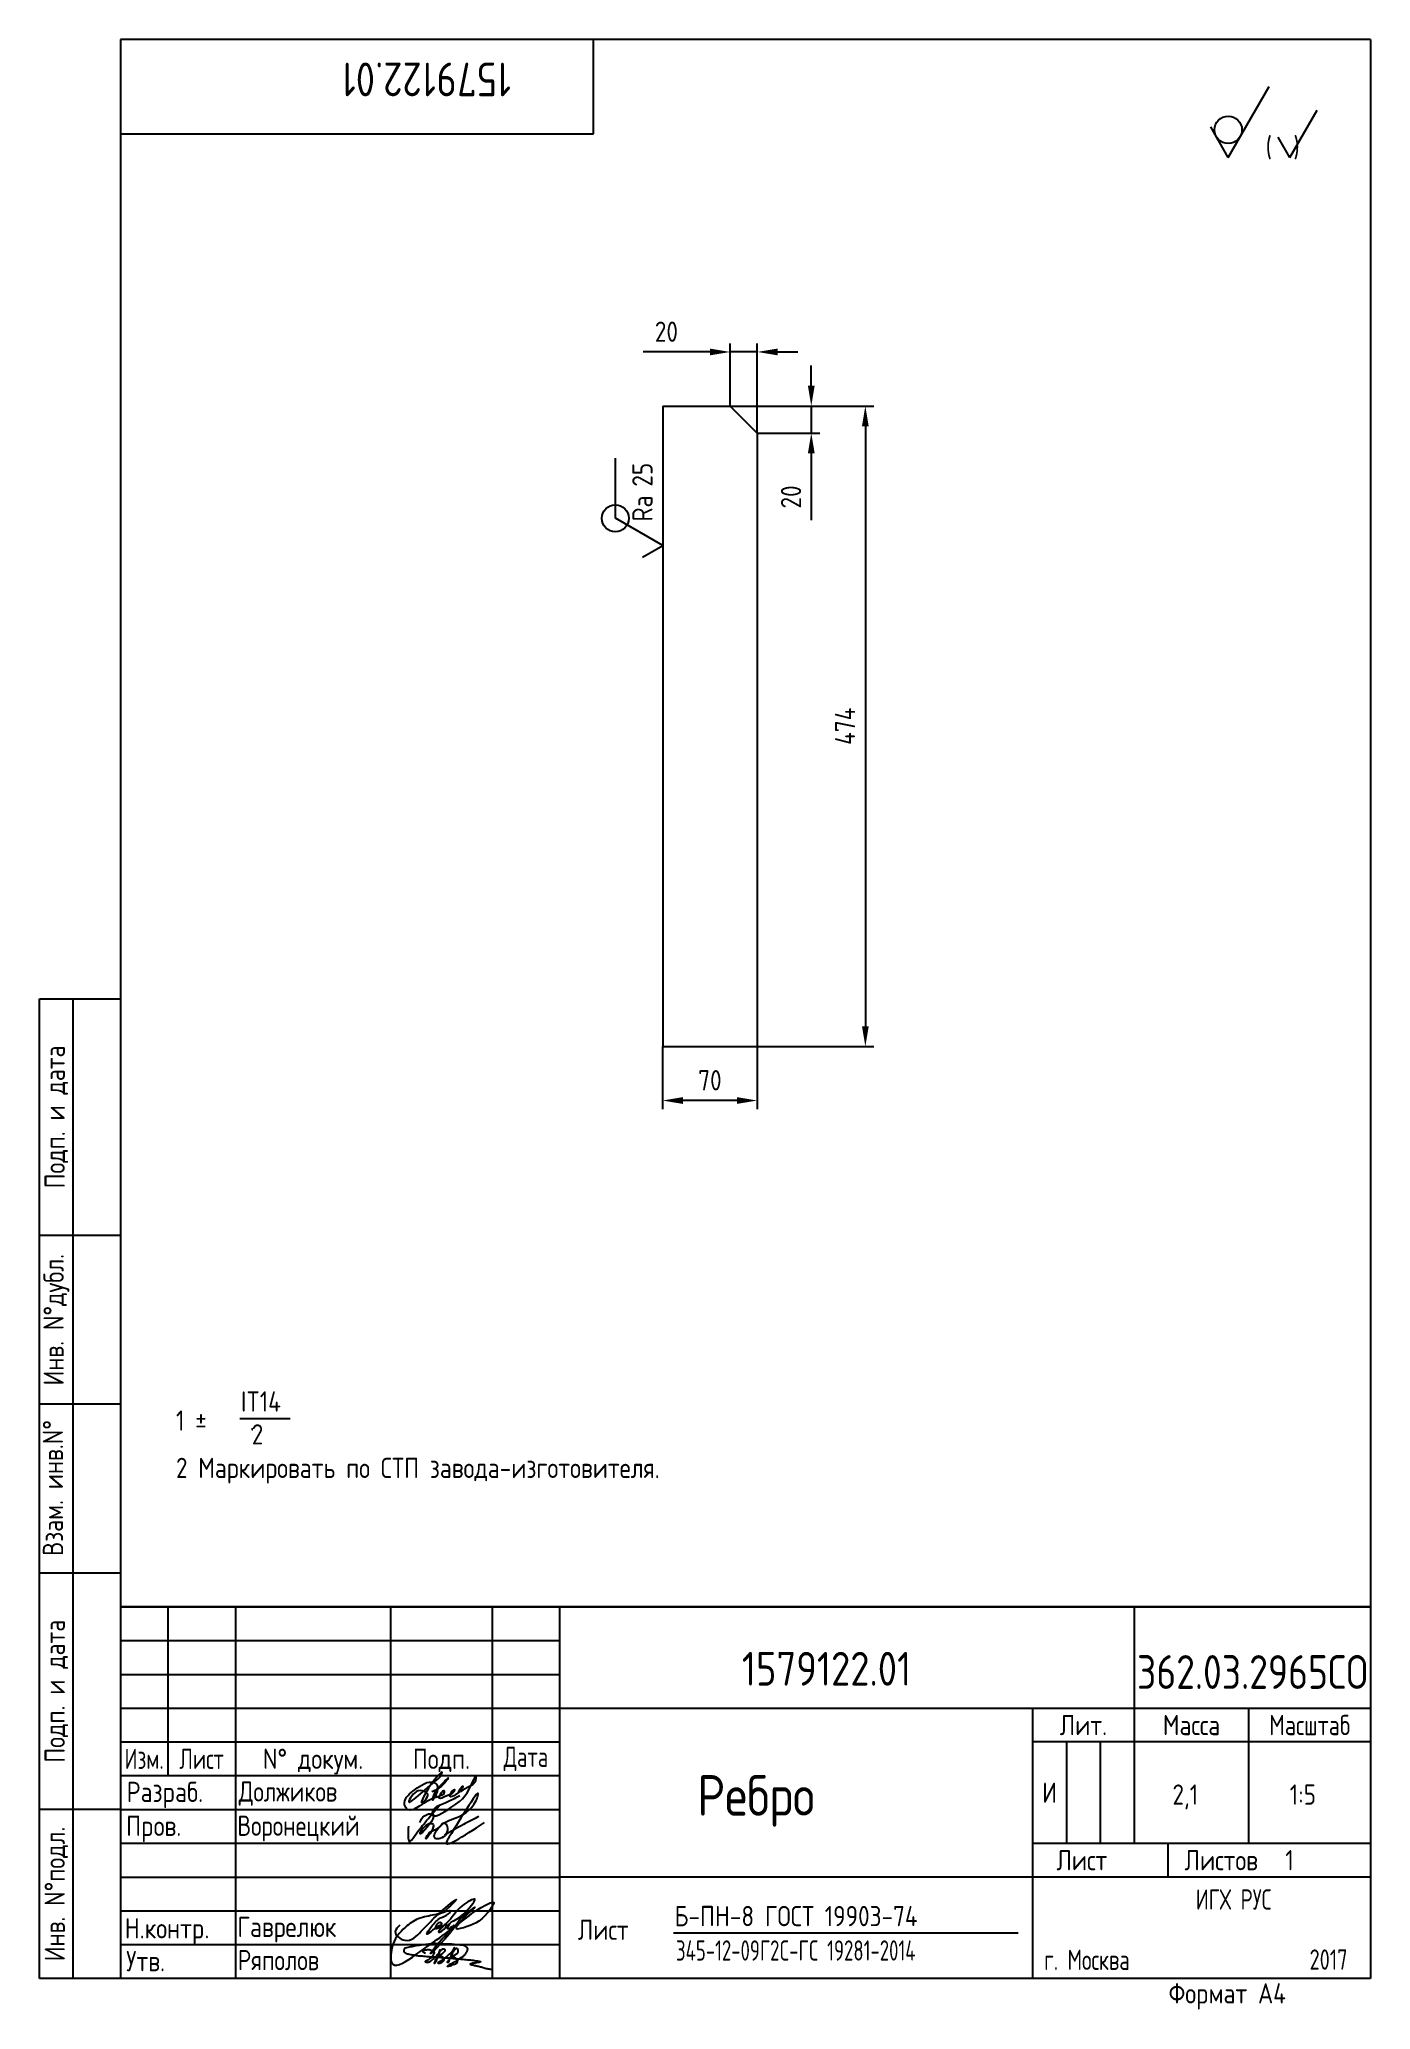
# Paper-space layout 'A4_protect' of a CAD drawing. Header units: millimetres. Extents: x 8 to 205, y 0 to 292.
# The model-space entities are those that its viewports show. They can reach past a viewport. Long polylines and large blocks are cut down to what shows.
import ezdxf
from ezdxf.enums import TextEntityAlignment as Align

# ---------------------------------------------------------------- set-up
doc = ezdxf.new("R2010")
doc.units = ezdxf.units.MM
doc.header["$LTSCALE"] = 5
doc.linetypes.add('PHANTOM', pattern=[2.5, 1.25, -0.25, 0.25, -0.25, 0.25, -0.25])
for name, color, linetype in [('Bord', 1, 'Continuous'), ('Con', 6, 'Continuous'), ('Cont', 6, 'Continuous'), ('DIM', 7, 'Continuous'), ('PHAN', 5, 'PHANTOM'), ('Text', 3, 'Continuous'), ('Textb', 6, 'Continuous'), ('VPORTI', 7, 'Continuous')]:
    doc.layers.add(name, color=color, linetype=linetype)
doc.layers.get('VPORTI').off()
doc.styles.add('Style1', font='romans.shx', dxfattribs={"width": 0.8})
doc.dimstyles.new('Lin_5', dxfattribs={"dimscale": 5, "dimtxt": 3, "dimasz": 3, "dimexe": 1.25, "dimexo": 0, "dimgap": 1.5, "dimtad": 1, "dimdec": 1, "dimtxsty": 'Style1', "dimcen": 2.5, "dimclrt": 3, "dimadec": 0, "dimazin": 0, "dimtfac": 1, "dimtdec": 1, "dimtmove": 0, "dimatfit": 0, "dimfxl": 1, "dimarcsym": 0})

# ---------------------------------------------------------------- blocks, each defined once
blk = doc.blocks.new('sherISO_12')
at = {"layer": 'Cont'}
for q in [(-15, -6.96), (-23.66, -12.96)]:
    blk.add_line((-21.06, -17.46), q, dxfattribs=at)
blk.add_circle((-21.06, -13.39), 2.03, dxfattribs=at)
at = {"layer": 'Text'}
for q in [(-7.92, -10.46), (-13.69, -14.46)]:
    blk.add_line((-11.96, -17.46), q, dxfattribs=at)
at = {"layer": 'Text', "style": 'Style1', "width": 0.8}
blk.add_text('(  )', height=3, dxfattribs=at).set_placement((-15.53, -17.46))
blk = doc.blocks.new('A$C6CF913E7')
at = {"layer": 'Text'}
blk.add_circle((0, 0), 2, dxfattribs=at)
blk = doc.blocks.new('sherISO_07')
at = {"layer": 'Text'}
blk.add_line((4.04, 7), (12.93, 7), dxfattribs=at)
blk.add_lwpolyline([(-1.73, 3), (0, 0), (4.04, 7)], dxfattribs=at)
blk.add_blockref('A$C6CF913E7', (4.04, 7))
at = {"layer": 'Text', "style": 'Style1', "width": 0.8}
blk.add_text('Ra', height=3, dxfattribs=at).set_placement((3.58, 1.5))
blk.add_attdef('25', (8.73, 1.5), '', height=3, dxfattribs=at)
blk = doc.blocks.new('*D25')
at = {"layer": 'Defpoints', "color": 0, "transparency": 16777216}
for p in [(9697.9, 1095.3), (9757.9, 1095.3), (9717.9, 1075.3)]:
    blk.add_point(p, dxfattribs=at)
at = {"layer": 'DIM', "color": 0, "lineweight": -2, "transparency": 16777216}
for p, q in [((9757.9, 1110.3), (9757.9, 1125.3)), ((9697.9, 1095.3), (9764.2, 1095.3)), ((9757.9, 1095.3), (9757.9, 1075.3)), ((9717.9, 1075.3), (9764.2, 1075.3)), ((9757.9, 1060.3), (9757.9, 1010.8))]:
    blk.add_line(p, q, dxfattribs=at)
at = {"layer": 'DIM', "color": 0, "transparency": 16777216}
for points in [[(9755.4, 1110.3), (9760.4, 1110.3), (9757.9, 1095.3)], [(9755.4, 1060.3), (9760.4, 1060.3), (9757.9, 1075.3)]]:
    blk.add_solid(points, dxfattribs=at)
at = {"layer": 'DIM', "color": 3, "transparency": 16777216, "insert": (9742.9, 1028), "char_height": 15, "attachment_point": 5, "rotation": 90, "style": 'Style1'}
blk.add_mtext('\\A1;20', dxfattribs=at)
blk = doc.blocks.new('*D26')
at = {"layer": 'Defpoints', "color": 0, "transparency": 16777216}
for p in [(9697.9, 1135.3), (9697.9, 1095.3), (9717.9, 1075.3)]:
    blk.add_point(p, dxfattribs=at)
at = {"layer": 'DIM', "color": 0, "lineweight": -2, "transparency": 16777216}
for p, q in [((9697.9, 1095.3), (9697.9, 1141.5)), ((9717.9, 1075.3), (9717.9, 1141.5)), ((9682.9, 1135.3), (9633.5, 1135.3)), ((9717.9, 1135.3), (9697.9, 1135.3)), ((9732.9, 1135.3), (9747.9, 1135.3))]:
    blk.add_line(p, q, dxfattribs=at)
at = {"layer": 'DIM', "color": 0, "transparency": 16777216}
for points in [[(9682.9, 1137.8), (9682.9, 1132.8), (9697.9, 1135.3)], [(9732.9, 1137.8), (9732.9, 1132.8), (9717.9, 1135.3)]]:
    blk.add_solid(points, dxfattribs=at)
at = {"layer": 'DIM', "color": 3, "transparency": 16777216, "insert": (9650.7, 1150.3), "char_height": 15, "attachment_point": 5, "style": 'Style1'}
blk.add_mtext('\\A1;20', dxfattribs=at)
blk = doc.blocks.new('*D27')
at = {"layer": 'Defpoints', "color": 0, "transparency": 16777216}
for p in [(9697.9, 1095.3), (9717.9, 621.3), (9797.9, 621.3)]:
    blk.add_point(p, dxfattribs=at)
at = {"layer": 'DIM', "color": 0, "lineweight": -2, "transparency": 16777216}
for p, q in [((9697.9, 1095.3), (9804.2, 1095.3)), ((9797.9, 1080.3), (9797.9, 636.3)), ((9717.9, 621.3), (9804.2, 621.3))]:
    blk.add_line(p, q, dxfattribs=at)
at = {"layer": 'DIM', "color": 0, "transparency": 16777216}
for points in [[(9795.4, 1080.3), (9800.4, 1080.3), (9797.9, 1095.3)], [(9795.4, 636.3), (9800.4, 636.3), (9797.9, 621.3)]]:
    blk.add_solid(points, dxfattribs=at)
at = {"layer": 'DIM', "color": 3, "transparency": 16777216, "insert": (9782.9, 858.3), "char_height": 15, "attachment_point": 5, "rotation": 90, "style": 'Style1'}
blk.add_mtext('\\A1;474', dxfattribs=at)
blk = doc.blocks.new('*D28')
at = {"layer": 'Defpoints', "color": 0, "transparency": 16777216}
for p in [(9647.9, 621.3), (9717.9, 621.3), (9647.9, 581.3)]:
    blk.add_point(p, dxfattribs=at)
at = {"layer": 'DIM', "color": 0, "lineweight": -2, "transparency": 16777216}
for p, q in [((9647.9, 621.3), (9647.9, 575)), ((9717.9, 621.3), (9717.9, 575)), ((9702.9, 581.3), (9662.9, 581.3))]:
    blk.add_line(p, q, dxfattribs=at)
at = {"layer": 'DIM', "color": 0, "transparency": 16777216}
for points in [[(9662.9, 583.8), (9662.9, 578.8), (9647.9, 581.3)], [(9702.9, 583.8), (9702.9, 578.8), (9717.9, 581.3)]]:
    blk.add_solid(points, dxfattribs=at)
at = {"layer": 'DIM', "color": 3, "transparency": 16777216, "insert": (9682.9, 596.3), "char_height": 15, "attachment_point": 5, "style": 'Style1'}
blk.add_mtext('\\A1;70', dxfattribs=at)

msp = doc.modelspace()

# ---------------------------------------------------------------- linework, layer by layer
at = {"layer": 'Con'}
for p, q in [((9647.93, 1095.25), (9697.93, 1095.25)), ((9647.93, 1095.25), (9647.93, 621.25)), ((9697.93, 1095.25), (9717.93, 1075.25)), ((9717.93, 1075.25), (9717.93, 621.25)), ((9647.93, 621.25), (9717.93, 621.25))]:
    msp.add_line(p, q, dxfattribs=at)

# ---------------------------------------------------------------- block references
at = {"layer": 'DIM', "xscale": 5, "yscale": 5, "zscale": 4, "rotation": 90}
msp.add_blockref('sherISO_07', (9647.93, 991.97), dxfattribs=at).add_auto_attribs({'25': '25'})

# ---------------------------------------------------------------- dimensions: what is measured, and where the dimension line sits
at = {"layer": 'DIM'}
for base, p1, p2, angle, picture, middle in [((9697.93, 1135.25), (9717.93, 1075.25), (9697.93, 1095.25), 180, '*D26', (9650.72, 1150.25)), ((9797.93, 621.25), (9697.93, 1095.25), (9717.93, 621.25), 90, '*D27', (9782.93, 858.25)), ((9647.93, 581.25), (9717.93, 621.25), (9647.93, 621.25), 180, '*D28', (9682.93, 596.25))]:
    dim = msp.add_linear_dim(base=base, p1=p1, p2=p2, angle=angle, dimstyle='Lin_5', override={"dimtol": 0, "dimlim": 0, "dimtp": 0, "dimtm": 0.3, "dimtfac": 0.666667, "dimtdec": 1, "dimtolj": 1, "dimtzin": 8}, dxfattribs=at)
    dim.commit()
    dim.dimension.update_dxf_attribs({"geometry": picture, "text_midpoint": middle})
dim = msp.add_linear_dim(base=(9757.93, 1095.25), p1=(9717.93, 1075.25), p2=(9697.93, 1095.25), angle=90, dimstyle='Lin_5', override={"dimtm": 0.3, "dimtfac": 0.666667, "dimtolj": 1}, dxfattribs=at)
dim.commit()
dim.dimension.update_dxf_attribs({"geometry": '*D25', "text_midpoint": (9757.93, 1028.04), "dimtype": 160})

psp = doc.layouts.new('A4_protect')

# ---------------------------------------------------------------- linework, layer by layer
at = {"layer": 'Bord'}
for p, q in [((20, 55), (85, 55)), ((20, 50), (85, 50)), ((20, 45), (85, 45)), ((160, 40), (160, 25)), ((165, 40), (165, 25)), ((20, 30), (85, 30)), ((20, 25), (85, 25)), ((20, 20), (85, 20)), ((20, 15), (85, 15)), ((20, 10), (85, 10))]:
    psp.add_line(p, q, dxfattribs=at)
at = {"layer": 'Cont'}
for p, q in [((205, 292), (20, 292)), ((20, 292), (20, 5)), ((90, 278), (90, 292)), ((205, 292), (205, 5)), ((205, 292), (205, 5)), ((20, 278), (90, 278)), ((8, 5), (8, 150)), ((8, 150), (20, 150)), ((13, 5), (13, 150)), ((8, 115), (20, 115)), ((20, 90), (8, 90)), ((20, 65), (8, 65)), ((20, 60), (205, 60)), ((205, 60), (20, 60)), ((27, 60), (27, 35)), ((37, 60), (37, 5)), ((60, 5), (60, 60)), ((75, 60), (75, 5)), ((85, 5), (85, 60)), ((170, 60), (170, 25)), ((85, 45), (205, 45)), ((155, 5), (155, 45)), ((187, 25), (187, 45)), ((20, 40), (85, 40)), ((205, 40), (155, 40)), ((85, 35), (20, 35)), ((20, 30), (8, 30)), ((155, 25), (205, 25)), ((175, 25), (175, 20)), ((205, 20), (85, 20)), ((20, 5), (8, 5)), ((205, 5), (20, 5))]:
    psp.add_line(p, q, dxfattribs=at)
at = {"layer": 'Text'}
for p, q in [((37.67, 87.85), (45.11, 87.85)), ((101.83, 11.73), (152.83, 11.73))]:
    psp.add_line(p, q, dxfattribs=at)
for points, knots in [([(64.57, 31.26), (64.99, 32.17), (65.53, 33.35), (67.79, 35.92), (67.35, 34.76), (65.84, 33.73), (61.64, 29.62), (63.29, 32.36), (64.27, 33.04), (65.83, 32.35), (65.19, 31.55), (64.67, 30.86), (64.51, 31.12), (64.55, 31.21), (64.57, 31.26)], [0, 0, 0, 0, 4.062617, 5.226919, 5.800291, 6.663227, 11.774431, 12.938639, 14.11351, 15.354081, 16.396133, 16.918576, 17.03251, 17.182794, 17.182794, 17.182794, 17.182794]), ([(70.22, 32.04), (69.46, 31.62), (68.14, 30.9), (66.27, 30.31), (65.95, 28.38), (70.88, 31.48), (71.2, 32.09), (72.62, 35.12), (72.58, 33.68), (71.71, 33.56), (69.52, 32.08), (70.83, 33.84), (70.3, 32.32), (67.77, 31.21), (69.66, 33.38), (69.12, 32.18), (68.39, 32.21), (66.52, 30.97), (67.86, 33.23), (67.98, 32.14), (66.07, 31.7), (64.8, 30.86), (62.66, 29.51), (61.61, 31.25), (63.11, 32.66), (64.52, 33.63), (65.8, 34.26), (66.76, 33.85), (67.17, 32.86), (65.87, 30.55), (66.57, 32.83), (67.17, 33.28), (68.82, 35.1), (67.83, 33.64), (67.1, 33.1), (66.3, 32.71), (66.05, 32.59)], [0, 0, 0, 0, 2.703743, 4.672825, 5.02799, 7.955933, 13.437489, 13.883188, 14.189441, 16.413959, 17.478513, 18.47964, 18.959294, 20.910841, 22.003091, 22.470554, 23.533771, 24.710748, 26.01626, 26.201331, 27.488187, 30.382065, 32.258784, 33.069724, 35.439902, 37.010787, 38.612861, 39.32109, 39.818865, 41.83144, 42.782113, 44.494961, 45.867914, 46.467245, 48.290622, 49.101188, 49.101188, 49.101188, 49.101188]), ([(64.3, 28.07), (64.46, 28.44), (64.78, 29.19), (67.28, 29.75), (65.47, 27.3), (63.96, 25.97), (65.01, 27.96), (67.15, 28.04), (64.68, 24.74), (65.74, 26.95), (66.91, 26.84), (67.88, 28.34), (68.72, 26.97), (67.88, 25.63), (65.85, 25.63), (67.43, 28.03), (69.84, 28.7), (72.21, 29.99), (73.7, 34.42), (69.92, 27.88), (67.25, 23.74), (70.72, 26.01), (73.86, 28.07)], [0, 0, 0, 0, 1.213353, 2.399709, 5.497648, 5.861317, 7.611627, 8.43806, 10.837371, 11.583123, 13.461301, 14.534506, 15.162086, 17.217848, 17.944717, 20.123775, 21.948027, 26.460707, 27.144718, 34.52243, 35.159468, 41.304292, 41.304292, 41.304292, 41.304292]), ([(62.61, 27.51), (62.57, 27.06), (62.51, 26.39), (62.66, 24.85), (64, 26.75), (65.13, 28.18), (66.51, 29.79), (67.31, 30.73)], [0, 0, 0, 0, 1.523947, 2.237958, 3.351836, 5.856423, 9.374056, 9.374056, 9.374056, 9.374056]), ([(73.04, 28.96), (72.27, 28.57), (70.56, 27.69), (68.88, 26.74), (67.96, 26.21)], [0, 0, 0, 0, 2.587978, 5.77327, 5.77327, 5.77327, 5.77327]), ([(61.35, 12.88), (61.02, 12.57), (60.14, 11.76), (62.52, 9.9), (65.66, 13.16), (67.15, 14.77), (70.04, 16.99), (68.14, 14.91), (66.73, 14.39), (64.03, 14.01), (61.73, 12.34), (60, 10.3), (59.85, 5.78), (66.01, 10.16), (69.76, 12.76), (73.04, 15.46), (75.71, 16.59), (73.39, 13.26), (72.1, 12.95), (68.79, 11.88), (71.06, 14.32), (73.13, 16.03), (70.43, 14.23), (69.33, 12.13), (64.55, 7), (67.15, 10.48), (70.27, 13.7), (68.13, 11.9), (68.68, 13.23), (69.85, 13.76), (71.03, 14.61), (73.29, 17.46), (69.67, 15.35), (69.37, 14.05), (66.33, 11.45), (67.94, 12.14), (68.55, 13.36), (67.49, 12.58), (66.19, 12.05), (67.24, 13.7), (67.6, 12.98), (66.53, 12.52), (64.72, 10.77), (66.21, 13.01), (67.13, 13.97), (68.29, 14.28), (69.24, 15.32), (67.99, 14.84), (66.95, 14.43)], [0, 0, 0, 0, 1.17994, 3.087717, 5.863103, 12.338328, 12.854096, 14.088578, 16.834551, 19.302558, 21.570562, 25.210018, 27.650956, 31.348291, 40.129863, 44.562748, 45.223917, 46.979401, 51.214655, 52.099288, 55.323111, 56.227801, 58.471865, 60.028126, 65.752911, 68.466223, 71.038525, 71.934922, 72.780229, 73.495807, 76.028152, 77.999346, 80.11892, 83.1954, 85.334448, 86.270878, 87.060466, 88.110212, 88.803314, 89.989889, 90.197567, 90.706974, 92.884587, 94.19917, 96.055742, 97.375783, 97.753899, 99.636325, 99.636325, 99.636325, 99.636325]), ([(65.12, 8.69), (65.07, 8.7), (64.99, 8.73), (64.89, 8.82), (64.8, 8.89), (64.74, 9.01), (64.82, 9.09), (64.93, 9.16), (65.1, 9.21), (65.31, 9.25), (65.55, 9.27), (65.77, 9.24), (66, 9.19), (66.2, 9.1), (66.4, 8.95), (66.41, 8.74), (66.33, 8.58), (66.23, 8.42), (66.12, 8.26), (65.98, 8.1), (65.84, 7.94), (65.69, 7.84), (65.58, 7.75), (65.44, 7.68), (65.3, 7.62), (65.19, 7.57), (65.11, 7.53), (65.07, 7.47), (65.14, 7.42), (65.21, 7.41), (65.35, 7.39), (65.5, 7.39), (65.67, 7.44), (65.87, 7.51), (66.05, 7.66), (66.21, 7.83), (66.39, 7.97), (66.54, 8.13), (66.68, 8.25), (66.79, 8.36), (66.88, 8.46), (67.01, 8.61), (67.14, 8.85), (67.23, 9), (67.3, 9.28), (67.18, 8.98), (67.15, 8.76), (66.99, 8.41), (66.9, 8.13), (66.81, 7.89), (66.69, 7.63), (66.61, 7.44), (66.41, 7.1), (66.57, 7.49), (66.66, 7.77), (66.83, 8.06), (66.95, 8.32), (67.03, 8.51), (67.13, 8.72), (67.27, 8.9), (67.35, 9.07), (67.47, 9.2), (67.6, 9.36), (67.79, 9.42), (67.97, 9.35), (68.03, 9.19), (67.98, 9.02), (67.85, 8.83), (67.65, 8.69), (67.5, 8.55), (67.34, 8.49), (67.26, 8.44), (67.07, 8.41), (67.3, 8.39), (67.42, 8.32), (67.59, 8.25), (67.7, 8.12), (67.8, 7.99), (67.83, 7.86), (67.84, 7.69), (67.75, 7.52), (67.58, 7.38), (67.36, 7.26), (67.18, 7.18), (66.97, 7.24), (67.08, 7.42), (67.23, 7.48), (67.39, 7.59), (67.56, 7.68), (67.69, 7.78), (67.81, 7.85), (67.9, 7.93), (68, 8.01), (68.1, 8.09), (68.23, 8.19), (68.41, 8.34), (68.6, 8.51), (68.78, 8.69), (68.93, 8.81), (69.06, 8.93), (69.15, 9.06), (69.27, 9.16), (69.37, 9.29), (69.43, 9.4), (69.43, 9.59), (69.29, 9.4), (69.23, 9.26), (69.13, 9.01), (69.04, 8.78), (68.95, 8.54), (68.88, 8.3), (68.78, 8.1), (68.68, 7.87), (68.62, 7.66), (68.55, 7.46), (68.51, 7.35), (68.34, 7.31), (68.57, 7.65), (68.7, 7.86), (68.88, 8.19), (69, 8.4), (69.13, 8.64), (69.28, 8.92), (69.42, 9.21), (69.55, 9.39), (69.74, 9.5), (69.9, 9.33), (69.95, 9.13), (69.94, 8.94), (69.89, 8.78), (69.78, 8.65), (69.63, 8.54), (69.48, 8.43), (69.32, 8.35), (69.16, 8.31), (69.05, 8.29), (68.83, 8.3), (69.02, 8.26), (69.1, 8.22), (69.22, 8.2), (69.34, 8.16), (69.47, 8.13), (69.57, 8.04), (69.65, 7.94), (69.73, 7.83), (69.78, 7.71), (69.82, 7.58), (69.83, 7.45), (69.8, 7.31), (69.7, 7.2), (69.55, 7.09), (69.35, 7.05), (69.14, 6.98), (68.92, 6.87), (68.66, 6.8), (68.51, 6.76), (68.37, 6.74), (68.47, 6.9), (68.56, 6.96), (68.76, 7.1), (69.01, 7.21), (69.28, 7.36), (69.49, 7.48), (69.65, 7.55), (69.79, 7.64), (69.94, 7.75), (70.16, 7.9), (70.43, 8.08), (70.69, 8.27), (70.92, 8.44), (71.04, 8.61), (71.18, 8.76), (71.24, 8.92), (71.32, 9.06), (71.37, 9.24), (71.4, 9.45), (71.15, 9.8), (70.62, 9.91), (70.04, 9.95), (69.52, 9.98), (69.01, 10.06), (68.52, 10.07), (68.04, 10.06), (67.62, 10.1), (67.23, 10.1), (66.91, 10.13), (66.59, 10.15), (66.26, 10.14), (65.92, 10.11), (65.55, 10.06), (65.17, 9.99), (64.8, 9.98), (64.47, 9.93), (64.13, 9.84), (63.73, 9.85), (63.33, 9.69), (62.91, 9.67), (62.53, 9.56), (62.19, 9.51), (61.97, 9.38), (61.92, 9.15), (61.97, 8.92), (62.21, 8.7), (62.54, 8.65), (62.95, 8.52), (63.43, 8.47), (63.88, 8.37), (64.3, 8.34), (64.67, 8.33), (65.06, 8.26), (65.63, 8.26), (66.2, 8.15), (66.86, 8.19), (67.47, 8.08), (68.08, 8.04), (68.67, 8.03), (69.27, 7.94), (69.94, 7.87), (70.58, 7.86), (71.11, 7.78), (71.56, 7.74), (71.98, 7.72), (72.36, 7.64), (72.67, 7.61), (72.95, 7.56), (73.13, 7.55), (73.37, 7.46), (73.13, 7.38), (72.96, 7.35), (72.66, 7.3), (72.32, 7.24), (72.05, 7.23), (71.6, 7.07), (72.17, 6.99), (72.49, 6.91), (73.03, 6.79), (73.56, 6.67), (74.12, 6.47), (74.59, 6.4), (74.92, 6.35), (75.06, 6.33), (75.13, 6.32)], [0, 0, 0, 0, 0.153866, 0.270441, 0.388867, 0.510533, 0.592156, 0.71333, 0.90842, 1.11344, 1.349254, 1.61246, 1.782219, 2.047249, 2.291879, 2.451528, 2.651081, 2.806158, 3.017979, 3.227348, 3.462381, 3.633009, 3.75766, 3.920516, 4.080796, 4.214529, 4.291786, 4.349969, 4.397594, 4.50822, 4.594826, 4.799244, 4.954392, 5.128468, 5.437537, 5.632649, 5.842485, 6.094987, 6.293219, 6.410959, 6.551192, 6.687808, 7.022147, 7.294342, 7.425356, 7.52079, 7.946481, 8.313051, 8.59833, 8.833695, 9.090496, 9.427695, 9.601191, 9.883219, 10.093306, 10.673943, 10.798776, 10.974628, 11.287247, 11.486184, 11.648652, 11.848902, 12.027194, 12.25348, 12.40059, 12.537783, 12.716293, 12.91523, 13.208551, 13.438489, 13.549668, 13.67779, 13.77127, 13.930001, 14.029091, 14.272112, 14.434836, 14.547084, 14.739051, 14.830983, 15.061241, 15.268922, 15.500489, 15.788979, 15.879568, 16.024283, 16.221854, 16.418714, 16.593102, 16.783247, 16.91018, 17.018213, 17.135263, 17.278205, 17.430482, 17.620087, 17.979626, 18.191789, 18.388716, 18.565718, 18.714854, 18.857929, 19.039974, 19.171375, 19.283034, 19.400085, 19.618058, 19.882245, 20.150781, 20.377854, 20.649532, 20.89723, 21.042543, 21.40016, 21.557817, 21.667145, 21.752781, 21.926256, 22.412297, 22.813145, 22.961412, 23.171289, 23.607257, 23.940428, 24.110007, 24.291214, 24.48084, 24.697609, 24.904078, 25.034245, 25.218018, 25.407651, 25.573473, 25.787447, 25.930292, 26.051316, 26.18846, 26.285312, 26.406799, 26.52425, 26.630463, 26.793722, 26.898606, 27.029313, 27.171012, 27.314101, 27.419918, 27.580557, 27.709367, 27.829268, 28.024364, 28.266961, 28.41242, 28.705761, 28.989137, 29.187748, 29.233768, 29.332802, 29.529535, 29.667094, 30.039923, 30.332117, 30.61061, 30.769982, 30.856778, 31.109923, 31.313488, 31.656425, 32.066331, 32.296628, 32.49714, 32.710276, 32.891468, 33.014834, 33.177747, 33.444503, 33.618009, 34.409008, 34.914636, 35.419802, 35.95397, 36.458179, 36.88069, 37.388403, 37.738353, 38.034261, 38.353468, 38.693154, 39.037638, 39.391136, 39.787481, 40.203773, 40.488977, 40.784975, 41.26625, 41.668005, 42.070065, 42.499388, 42.869834, 43.079573, 43.213439, 43.554591, 43.717296, 44.153724, 44.506336, 45.019111, 45.587859, 45.90191, 46.270392, 46.703958, 47.093115, 47.952647, 48.44014, 49.079253, 49.808223, 50.268654, 50.851051, 51.604831, 52.298429, 52.776925, 53.1907, 53.661988, 54.042386, 54.348524, 54.616841, 54.853814, 54.983777, 55.126096, 55.333328, 55.613101, 56.008732, 56.315809, 56.59982, 56.87931, 57.399251, 57.889617, 58.432507, 59.066698, 59.660314, 59.862668, 60.07277, 60.07277, 60.07277, 60.07277])]:
    psp.add_open_spline(points, degree=3, knots=knots, dxfattribs=at)

# ---------------------------------------------------------------- block references
at = {"layer": 'PHAN'}
psp.add_blockref('sherISO_12', (205, 292), dxfattribs=at)

# ---------------------------------------------------------------- texts
at = {"layer": 'Text', "style": 'Style1', "width": 0.8}
for s, p in [('Подп. и дата', (10.5, 132.5)), ('Инв. N%%dдубл.', (10.5, 102.5)), ('Взам. инв.N%%d ', (10, 78.38)), ('Подп. и дата', (10.5, 47.5)), ('Инв. N%%dподл.', (10.5, 17.5))]:
    psp.add_text(s, height=3, rotation=90, dxfattribs=at).set_placement(p, align=Align.MIDDLE)
at = {"layer": 'Text', "style": 'Style1'}
for s, width, p in [('IT14', 0.8, (37.83, 88.89)), ('1 %%P    .', 0.8, (28.21, 86.07)), (' 2', 0.8, (37.83, 84.03)), ('2 Маркировать по СТП завода-изготовителя.', 0.8, (28.21, 79.06)), ('Разpаб.', 0.8, (20.92, 31.1)), ('Должиков', 0.77, (37.5, 31.17)), ('2,1', 0.8, (175.68, 30.71)), ('1:5', 0.8, (193.04, 30.71)), ('Пpов.', 0.8, (20.84, 26.08)), ('Воронецкий', 0.77, (37.3, 26.1)), ('Б-ПН-8 ГОСТ 19903-74', 0.8, (102, 12.72)), ('Н.контp.', 0.8, (20.63, 10.92)), ('Гаврелюк', 0.8, (37.3, 11.13)), ('Лист', 0.8, (87.68, 10.7)), ('Утв.', 0.8, (20.84, 6.06)), ('Ряполов', 0.77, (37.37, 6.21)), ('345-12-09Г2C-ГC 19281-2014 ', 0.646, (102.21, 7.63)), ('г. Москва', 0.7, (156.68, 6.25)), ('Фоpмат А4', 0.8, (175.11, 1.29))]:
    psp.add_text(s, height=3, dxfattribs=dict(at, width=width)).set_placement(p)
for s, width, p in [('Лит.', 0.8, (162.5, 42.5)), ('Масса', 0.8, (178.5, 42.5)), ('Масштаб', 0.75, (196, 42.5)), ('Изм.', 0.7, (23.5, 37.5)), ('Лист', 0.7, (32, 37.5)), ('N%%d докум.', 0.8, (48.5, 37.5)), ('Подп.', 0.8, (67.5, 37.5)), ('Лист', 0.8, (162.27, 22.5)), ('Листов', 0.8, (182.9, 22.5))]:
    psp.add_text(s, height=3, dxfattribs=dict(at, width=width)).set_placement(p, align=Align.MIDDLE_CENTER)
at = {"layer": 'Text', "style": 'Style1', "width": 0.7}
for s, p in [('Дата', (80, 37.5)), ('ИГХ РУС', (184.74, 16.69))]:
    psp.add_text(s, height=3, dxfattribs=at).set_placement(p, align=Align.MIDDLE)
at = {"layer": 'Text', "style": 'Style1', "width": 0.8}
psp.add_attdef('И', text='И', height=3, dxfattribs=at).set_placement((157.49, 32.5), align=Align.MIDDLE)
psp.add_attdef('1', text='', height=3, dxfattribs=at).set_placement((193, 22.5), align=Align.MIDDLE_CENTER)
at = {"layer": 'Text', "style": 'Style1', "width": 0.7}
psp.add_attdef('2017', (195.97, 6.29), '', height=3, dxfattribs=at)
at = {"layer": 'Textb', "style": 'Style1', "width": 0.8}
psp.add_text('1579122.01', height=5, rotation=180, dxfattribs=at).set_placement((77.79, 288.58))
for s, height, p in [('1579122.01', 5, (111.96, 48.33)), ('Ребро', 6, (105.36, 29.08))]:
    psp.add_text(s, height=height, dxfattribs=at).set_placement(p)
at = {"layer": 'Textb', "style": 'Style1', "width": 0.592884}
psp.add_text('362.03.2965СО', height=5, dxfattribs=at).set_placement((170.43, 47.85), (204.59, 47.85), align=Align.FIT)

# ---------------------------------------------------------------- viewports
at = {"layer": 'VPORTI'}
psp.add_viewport(center=(109.96, 192.61), size=(161.63, 159.2506), view_center_point=(9696.55, 869.66), view_height=796.2532, dxfattribs=at)

doc.saveas('drawing.dxf')
